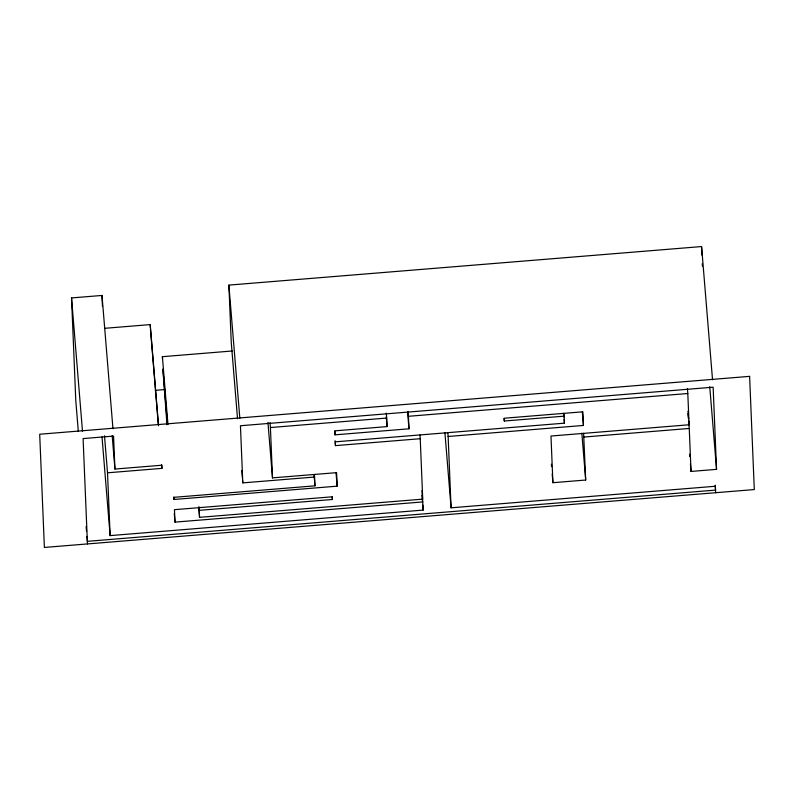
<?xml version="1.0" encoding="UTF-8"?>
<svg xmlns="http://www.w3.org/2000/svg" width="794" height="794" viewBox="0 0 794 794"><rect width="100%" height="100%" fill="white"/><g stroke="black" fill="none" stroke-linecap="round" stroke-linejoin="round"><path stroke-width="1.19" d="M78.328 431.529L75.787 400.682L71.539 297.929L101.999 295.447L112.956 428.691M237.535 418.726L231.243 342.244L228.88 285.106L701.578 246.557L712.536 379.8M104.6 328.319L150.225 324.597L158.542 425.763M162.482 358.819L162.393 356.685L232.275 350.988M155.257 390.34L165.122 389.536M173.836 496.994L174.045 499.466L337.142 486.166L336.587 472.648L272.501 477.879L270.417 427.549L386.718 418.061L386.311 413.128M334.711 431.132L335.018 434.834L408.97 428.8L408.444 416.294L687.803 393.516L687.396 388.574M386.718 418.061L387.065 426.596L334.85 430.854L335.018 434.834M504.101 418.567L504.309 421.028L564.117 416.155L563.919 413.684M564.117 416.155L564.415 423.162L335.306 441.841L335.465 445.623L420.234 438.715L419.937 435.013M715.652 492.707L715.384 486.256L451.081 507.813L448.134 436.482L583.441 425.445L582.875 411.808L504.19 418.23L504.309 421.028M112.192 435.747L114.931 469.056L161.787 465.234L161.916 468.371L107.518 472.807L110.128 535.613L423.192 510.085L422.031 490.503M687.803 393.516L689.103 424.77L550.976 436.035L552.912 482.702L585.694 480.023L583.61 433.345M583.918 437.047L689.252 428.452L688.745 422.289M242.607 480.42L242.805 482.881L314.583 477.035L314.384 474.564M314.583 477.035L314.95 485.829L173.955 497.322L174.045 499.466M420.234 438.715L422.736 499.138L199.542 517.341L199.254 510.334L332.398 499.486L332.289 496.796L174.462 509.669L174.978 522.124L422.855 501.917M690.423 464.033L691.028 471.438L716.545 469.353L713.141 387.204L240.443 425.743L242.805 482.881M709.747 386.698L716.545 469.353M715.136 485.174L715.543 490.106L87.35 541.329L86.953 536.397M687.981 411.203L688.596 418.607M688.795 421.068L689.103 424.77M688.031 413.654L688.438 418.587M689.609 454.168L689.817 456.629M582.32 411.878L583.441 425.445M581.843 433.147L585.694 480.023M563.601 413.297L563.909 416.989M564.107 419.46L564.415 423.162M551.393 464.192L551.592 466.664M552.197 474.068L552.912 482.702M447.826 432.78L448.134 436.482M444.898 432.551L451.081 507.813M421.981 495.277L422.487 501.451M422.785 505.153L423.192 510.085M408.037 411.352L408.444 416.294M407.55 411.53L408.97 428.8M386.251 416.731L387.065 426.596M335.058 440.69L335.465 445.623M336.031 472.589L337.142 486.166M332.2 497.014L332.398 499.486M314.037 474.723L314.95 485.829M270.01 422.607L270.417 427.549M267.935 422.358L272.501 477.879M228.88 285.106L239.838 418.339M241.793 470.544L242.398 477.948M198.957 506.632L199.254 510.334M198.738 507.465L199.542 517.341M162.393 356.685L167.971 424.542M167.465 424.542L162.899 369.021L166.968 424.661M174.273 513.49L174.978 522.124M150.453 328.964L158.264 423.956M161.619 464.669L161.916 468.371M104.48 435.797L107.518 472.807M102.009 436.918L110.128 535.613M71.539 297.929L82.487 431.172M86.139 526.521L86.546 531.454M701.578 246.557L701.936 255.142M702.293 263.727L702.392 266.179M689.252 428.452L691.028 471.438M150.225 324.597L150.354 327.733M114.931 469.056L113.562 436.085L83.102 438.576L87.459 543.93M101.999 295.447L102.456 306.434M749.615 376.356L39.7 434.239L44.385 547.443L754.3 489.561L749.615 376.356"/></g></svg>
